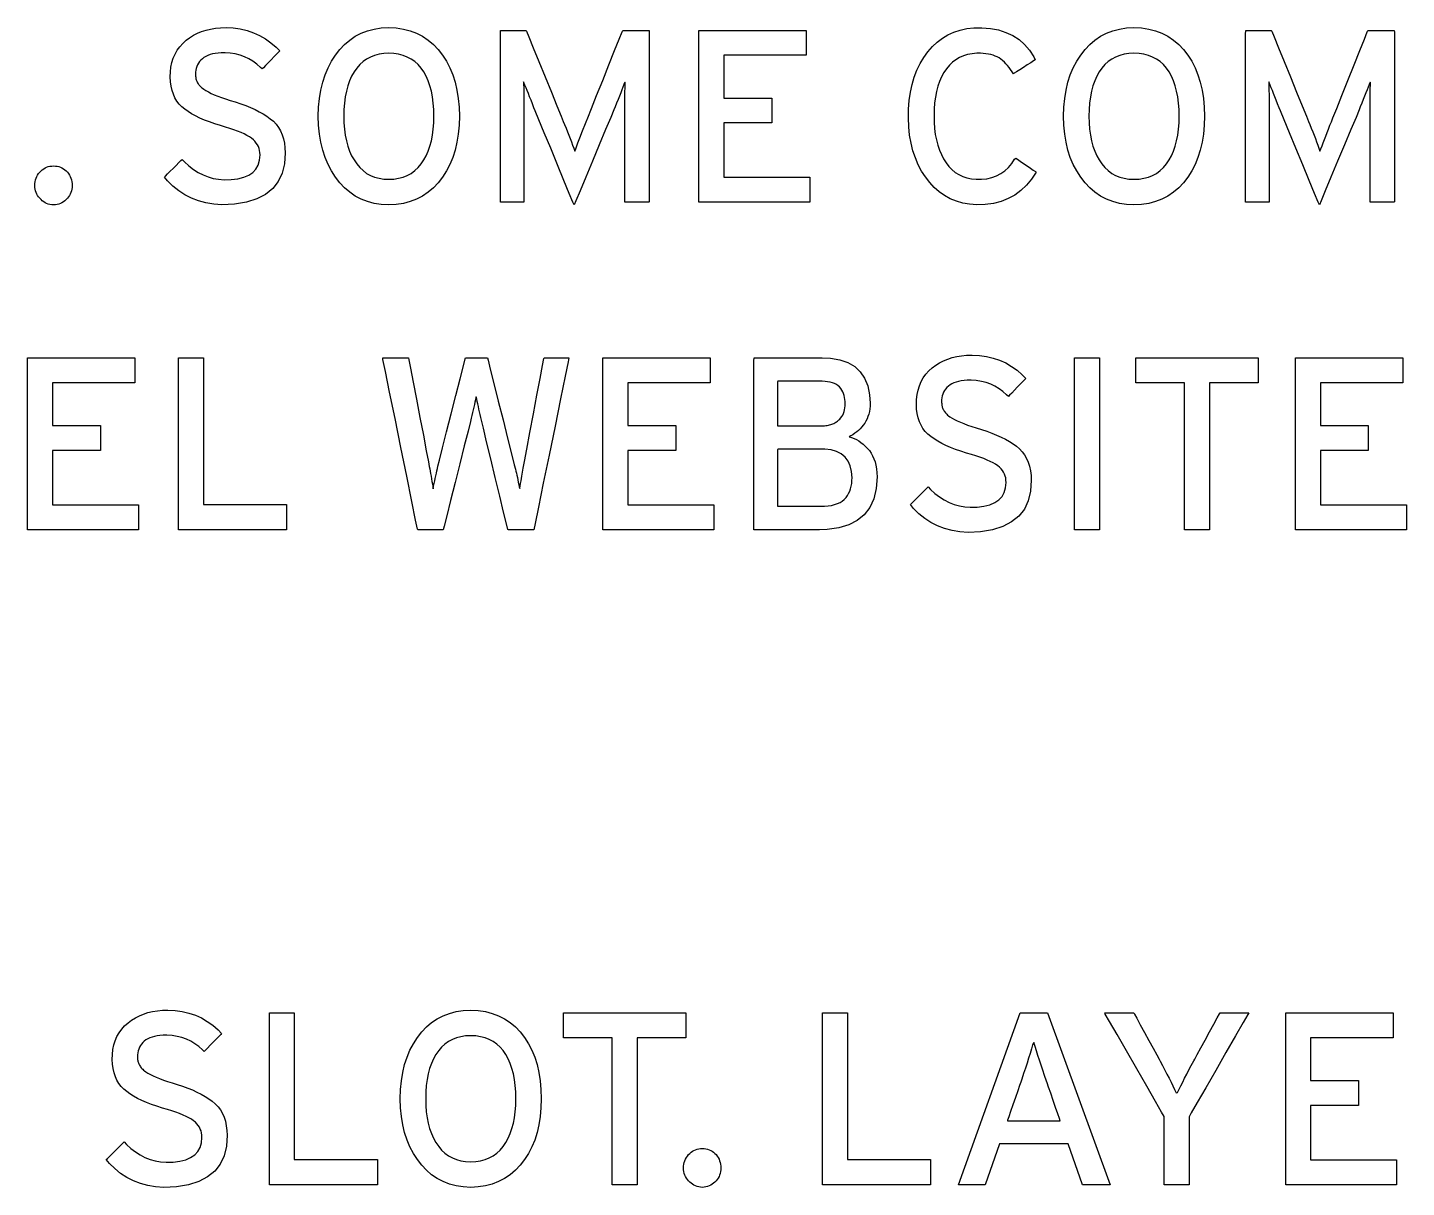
# Model space of a CAD drawing. Extents: x 1 to 47.7, y 0.2 to 33.5.
# Drawn here: x 7.06 to 9.165, y 21.199 to 22.969 of the extents above; entities that cross this region are included whole.
import ezdxf

# ---------------------------------------------------------------- set-up
doc = ezdxf.new("R2010")
doc.units = 0
doc.header["$MEASUREMENT"] = 0
doc.layers.add('6_0____DWG', color=7, linetype='CONTINUOUS')

msp = doc.modelspace()

# ---------------------------------------------------------------- linework, layer by layer
at = {"layer": '6_0____DWG'}
for points in [[(7.4532, 22.7781), (7.4521, 22.7615), (7.4486, 22.7469), (7.4426, 22.7342), (7.4341, 22.7234), (7.4232, 22.7146), (7.4098, 22.7077), (7.394, 22.7027), (7.3756, 22.6996), (7.3566, 22.6986), (7.3441, 22.6996), (7.3322, 22.7016), (7.3209, 22.7047), (7.3102, 22.7088), (7.3001, 22.7139), (7.2906, 22.72), (7.2817, 22.7272), (7.2734, 22.7353), (7.2687, 22.7411), (7.2704, 22.7427), (7.2735, 22.7458), (7.2776, 22.7499), (7.2821, 22.7544), (7.2867, 22.759), (7.2908, 22.7631), (7.294, 22.7662), (7.2957, 22.768), (7.2996, 22.7643), (7.3062, 22.7581), (7.3131, 22.7528), (7.3203, 22.7482), (7.3277, 22.7444), (7.3354, 22.7414), (7.3433, 22.7391), (7.3515, 22.7377), (7.36, 22.737), (7.3708, 22.7373), (7.381, 22.7385), (7.3899, 22.7407), (7.3975, 22.744), (7.4036, 22.7482), (7.4084, 22.7534), (7.4119, 22.7595), (7.414, 22.7667), (7.4148, 22.7749), (7.4146, 22.7785), (7.4141, 22.7817), (7.4134, 22.7847), (7.4123, 22.7877), (7.4108, 22.7905), (7.4091, 22.7931), (7.407, 22.7957), (7.4046, 22.7981), (7.4019, 22.8003), (7.3986, 22.8026), (7.3948, 22.8048), (7.3906, 22.807), (7.3858, 22.8091), (7.3806, 22.8113), (7.3749, 22.8134), (7.3687, 22.8155), (7.362, 22.8175), (7.3543, 22.8197), (7.3457, 22.8224), (7.3375, 22.8252), (7.33, 22.8281), (7.3229, 22.8312), (7.3163, 22.8344), (7.3103, 22.8377), (7.3048, 22.8412), (7.2998, 22.8448), (7.2954, 22.8485), (7.2914, 22.8526), (7.2879, 22.8571), (7.2849, 22.8621), (7.2825, 22.8675), (7.2806, 22.8735), (7.2791, 22.8799), (7.2782, 22.8867), (7.2778, 22.894), (7.278, 22.9017), (7.2788, 22.9091), (7.2803, 22.916), (7.2823, 22.9226), (7.285, 22.9288), (7.2883, 22.9347), (7.2922, 22.9401), (7.2968, 22.9452), (7.3019, 22.9499), (7.3073, 22.9539), (7.3131, 22.9575), (7.3191, 22.9606), (7.3255, 22.9633), (7.3323, 22.9654), (7.3393, 22.9671), (7.3467, 22.9683), (7.3544, 22.9691), (7.3628, 22.9693), (7.3739, 22.9687), (7.3846, 22.9672), (7.3949, 22.9648), (7.4047, 22.9615), (7.4141, 22.9573), (7.423, 22.9521), (7.4314, 22.9461), (7.4394, 22.9392), (7.4448, 22.9336), (7.4433, 22.9321), (7.4403, 22.9291), (7.4364, 22.925), (7.4319, 22.9203), (7.4274, 22.9156), (7.4233, 22.9113), (7.42, 22.908), (7.4182, 22.9061), (7.4154, 22.9084), (7.4098, 22.9135), (7.4039, 22.9179), (7.3977, 22.9217), (7.3911, 22.9248), (7.3842, 22.9273), (7.3769, 22.9292), (7.3693, 22.9303), (7.3613, 22.9309), (7.3553, 22.9308), (7.3507, 22.9305), (7.3463, 22.9299), (7.3422, 22.9291), (7.3385, 22.9281), (7.3351, 22.9269), (7.332, 22.9254), (7.3291, 22.9237), (7.3267, 22.9218), (7.3244, 22.9197), (7.3225, 22.9174), (7.3208, 22.915), (7.3194, 22.9125), (7.3182, 22.9098), (7.3173, 22.9071), (7.3167, 22.9042), (7.3163, 22.9012), (7.3162, 22.8982), (7.3162, 22.8967), (7.3163, 22.8952), (7.3165, 22.8938), (7.3167, 22.8924), (7.317, 22.8911), (7.3174, 22.8898), (7.3178, 22.8886), (7.3183, 22.8874), (7.3188, 22.8862), (7.3195, 22.885), (7.3202, 22.8837), (7.3211, 22.8825), (7.322, 22.8813), (7.3231, 22.8802), (7.3243, 22.879), (7.3255, 22.8778), (7.3269, 22.8767), (7.329, 22.8752), (7.3322, 22.8731), (7.3359, 22.871), (7.3401, 22.8689), (7.3449, 22.8668), (7.3502, 22.8647), (7.3559, 22.8625), (7.3622, 22.8604), (7.369, 22.8582), (7.377, 22.8558), (7.3852, 22.8531), (7.3929, 22.8503), (7.4003, 22.8473), (7.4071, 22.8442), (7.4136, 22.8409), (7.4196, 22.8375), (7.4252, 22.8339), (7.4304, 22.8302), (7.4351, 22.8262), (7.4393, 22.8218), (7.4429, 22.8169), (7.446, 22.8116), (7.4485, 22.8058), (7.4505, 22.7995), (7.4519, 22.7928), (7.4528, 22.7857)], [(7.719, 22.834), (7.7186, 22.8201), (7.7173, 22.8068), (7.7153, 22.7942), (7.7125, 22.7822), (7.7089, 22.7709), (7.7046, 22.7603), (7.6994, 22.7504), (7.6935, 22.7412), (7.6868, 22.7325), (7.6794, 22.7248), (7.6715, 22.718), (7.6629, 22.7122), (7.6537, 22.7075), (7.644, 22.7037), (7.6337, 22.701), (7.6227, 22.6993), (7.6112, 22.6985), (7.5998, 22.6993), (7.589, 22.701), (7.5787, 22.7037), (7.5691, 22.7075), (7.5601, 22.7122), (7.5516, 22.718), (7.5438, 22.7248), (7.5366, 22.7325), (7.5299, 22.7412), (7.5238, 22.7504), (7.5186, 22.7603), (7.5141, 22.7709), (7.5104, 22.7822), (7.5076, 22.7942), (7.5055, 22.8068), (7.5042, 22.8201), (7.5037, 22.834), (7.5042, 22.848), (7.5055, 22.8613), (7.5076, 22.874), (7.5104, 22.886), (7.5141, 22.8973), (7.5186, 22.908), (7.5238, 22.918), (7.5299, 22.9274), (7.5366, 22.936), (7.5438, 22.9437), (7.5516, 22.9503), (7.5601, 22.956), (7.5691, 22.9607), (7.5787, 22.9643), (7.589, 22.967), (7.5998, 22.9687), (7.6112, 22.9693), (7.6227, 22.9687), (7.6337, 22.967), (7.644, 22.9643), (7.6537, 22.9607), (7.6629, 22.956), (7.6715, 22.9503), (7.6794, 22.9437), (7.6868, 22.936), (7.6935, 22.9274), (7.6994, 22.918), (7.7046, 22.908), (7.7089, 22.8973), (7.7125, 22.886), (7.7153, 22.874), (7.7173, 22.8613), (7.7186, 22.848)], [(7.9716, 22.7026), (7.9716, 22.7076), (7.9716, 22.721), (7.9716, 22.7402), (7.9716, 22.7629), (7.9716, 22.7865), (7.9716, 22.8086), (7.9716, 22.8267), (7.9716, 22.8384), (7.9716, 22.8429), (7.9716, 22.8494), (7.9716, 22.8554), (7.9716, 22.8612), (7.9717, 22.8667), (7.9718, 22.8719), (7.9719, 22.8767), (7.972, 22.8812), (7.9722, 22.8854), (7.9717, 22.8861), (7.9703, 22.8824), (7.9687, 22.8784), (7.9671, 22.8741), (7.9653, 22.8695), (7.9633, 22.8646), (7.9613, 22.8595), (7.9591, 22.854), (7.9568, 22.8483), (7.9549, 22.8438), (7.9501, 22.8323), (7.9423, 22.8136), (7.9326, 22.7905), (7.9222, 22.7654), (7.912, 22.7411), (7.9032, 22.7201), (7.8969, 22.705), (7.8942, 22.6986), (7.8925, 22.7028), (7.8869, 22.7161), (7.8787, 22.736), (7.8689, 22.7598), (7.8585, 22.785), (7.8486, 22.8088), (7.8404, 22.8287), (7.8349, 22.842), (7.8329, 22.8469), (7.8306, 22.8528), (7.8284, 22.8583), (7.8263, 22.8635), (7.8244, 22.8685), (7.8225, 22.8731), (7.8208, 22.8775), (7.8192, 22.8815), (7.8177, 22.8853), (7.8169, 22.8863), (7.817, 22.8822), (7.8172, 22.8777), (7.8173, 22.873), (7.8174, 22.8679), (7.8174, 22.8625), (7.8175, 22.8568), (7.8175, 22.8507), (7.8175, 22.8444), (7.8175, 22.8399), (7.8175, 22.8299), (7.8175, 22.813), (7.8175, 22.7916), (7.8175, 22.7681), (7.8175, 22.745), (7.8175, 22.7248), (7.8175, 22.71), (7.8175, 22.7029), (7.8168, 22.7026), (7.8137, 22.7026), (7.809, 22.7026), (7.8033, 22.7026), (7.7972, 22.7026), (7.7914, 22.7026), (7.7864, 22.7026), (7.783, 22.7026), (7.7817, 22.7026), (7.7817, 22.7121), (7.7817, 22.7373), (7.7817, 22.7737), (7.7817, 22.8165), (7.7817, 22.8611), (7.7817, 22.9029), (7.7817, 22.9372), (7.7817, 22.9593), (7.7818, 22.9651), (7.7838, 22.9651), (7.788, 22.9651), (7.7937, 22.9651), (7.8002, 22.9651), (7.8069, 22.9651), (7.813, 22.9651), (7.8178, 22.9651), (7.8206, 22.9651), (7.8215, 22.9641), (7.8252, 22.955), (7.8318, 22.9386), (7.8404, 22.9174), (7.85, 22.8939), (7.8595, 22.8705), (7.868, 22.8497), (7.8744, 22.834), (7.8777, 22.8259), (7.8795, 22.8215), (7.8819, 22.8158), (7.8841, 22.8103), (7.8862, 22.805), (7.8882, 22.7998), (7.8901, 22.7948), (7.8919, 22.7899), (7.8936, 22.7853), (7.8951, 22.7807), (7.8967, 22.7842), (7.8983, 22.7888), (7.9001, 22.7935), (7.9019, 22.7985), (7.9039, 22.8036), (7.9059, 22.809), (7.9081, 22.8144), (7.9104, 22.8201), (7.9125, 22.8254), (7.9149, 22.8315), (7.9206, 22.8457), (7.9286, 22.8656), (7.9378, 22.8886), (7.9472, 22.9123), (7.956, 22.9343), (7.963, 22.9519), (7.9674, 22.9628), (7.9685, 22.9651), (7.9708, 22.9651), (7.9754, 22.9651), (7.9814, 22.9651), (7.9882, 22.9651), (7.995, 22.9651), (8.0012, 22.9651), (8.006, 22.9651), (8.0086, 22.9651), (8.0089, 22.9621), (8.0089, 22.9433), (8.0089, 22.9113), (8.0089, 22.8708), (8.0089, 22.8264), (8.0089, 22.7828), (8.0089, 22.7446), (8.0089, 22.7165), (8.0089, 22.7031), (8.0081, 22.7026), (8.0049, 22.7026), (8, 22.7026), (7.9941, 22.7026), (7.9877, 22.7026), (7.9817, 22.7026), (7.9765, 22.7026), (7.9729, 22.7026)], [(8.5995, 22.7487), (8.5926, 22.7381), (8.5849, 22.7287), (8.5764, 22.7206), (8.5671, 22.7137), (8.557, 22.7082), (8.546, 22.7038), (8.5343, 22.7008), (8.5217, 22.699), (8.509, 22.6986), (8.498, 22.6996), (8.4876, 22.7015), (8.4777, 22.7043), (8.4684, 22.7081), (8.4597, 22.7129), (8.4516, 22.7186), (8.444, 22.7253), (8.437, 22.7329), (8.4305, 22.7413), (8.4246, 22.7503), (8.4194, 22.76), (8.4151, 22.7703), (8.4114, 22.7812), (8.4086, 22.7928), (8.4064, 22.8049), (8.4051, 22.8178), (8.4045, 22.8313), (8.4047, 22.845), (8.4058, 22.8581), (8.4076, 22.8706), (8.4102, 22.8824), (8.4135, 22.8937), (8.4176, 22.9043), (8.4224, 22.9143), (8.428, 22.9236), (8.4343, 22.9324), (8.4411, 22.9403), (8.4485, 22.9472), (8.4564, 22.9532), (8.4649, 22.9583), (8.4739, 22.9624), (8.4835, 22.9655), (8.4937, 22.9678), (8.5045, 22.969), (8.5166, 22.9692), (8.5299, 22.9681), (8.5422, 22.9657), (8.5535, 22.962), (8.5639, 22.9571), (8.5734, 22.9509), (8.5819, 22.9434), (8.5894, 22.9347), (8.596, 22.9247), (8.5979, 22.9201), (8.5954, 22.9184), (8.5912, 22.9157), (8.5859, 22.9123), (8.5802, 22.9086), (8.5746, 22.905), (8.5697, 22.9019), (8.5662, 22.8996), (8.5647, 22.8986), (8.5628, 22.9017), (8.5605, 22.9051), (8.5582, 22.9083), (8.5559, 22.9113), (8.5535, 22.9141), (8.551, 22.9166), (8.5484, 22.9189), (8.5458, 22.921), (8.5432, 22.9229), (8.5402, 22.9245), (8.5371, 22.9259), (8.5337, 22.9271), (8.5303, 22.9281), (8.5266, 22.9289), (8.5228, 22.9295), (8.5187, 22.9299), (8.5145, 22.9301), (8.5089, 22.9301), (8.5017, 22.9294), (8.4948, 22.9281), (8.4884, 22.9261), (8.4824, 22.9235), (8.4768, 22.9203), (8.4717, 22.9163), (8.467, 22.9118), (8.4627, 22.9066), (8.4587, 22.9006), (8.4552, 22.8942), (8.4522, 22.8872), (8.4496, 22.8797), (8.4474, 22.8717), (8.4458, 22.8632), (8.4446, 22.8542), (8.4438, 22.8447), (8.4436, 22.8347), (8.4438, 22.8248), (8.4445, 22.8153), (8.4456, 22.8063), (8.4472, 22.7979), (8.4492, 22.7899), (8.4518, 22.7824), (8.4548, 22.7754), (8.4582, 22.769), (8.4621, 22.7629), (8.4664, 22.7574), (8.471, 22.7525), (8.4761, 22.7483), (8.4816, 22.7448), (8.4876, 22.742), (8.4939, 22.7399), (8.5007, 22.7385), (8.5079, 22.7378), (8.516, 22.7378), (8.5242, 22.7386), (8.5319, 22.7403), (8.539, 22.7429), (8.5456, 22.7463), (8.5517, 22.7506), (8.5573, 22.7557), (8.5623, 22.7617), (8.5667, 22.7686), (8.5685, 22.7701), (8.5711, 22.7683), (8.5752, 22.7655), (8.5802, 22.762), (8.5856, 22.7583), (8.5908, 22.7547), (8.5952, 22.7516), (8.5983, 22.7495)], [(8.8567, 22.834), (8.8562, 22.8201), (8.855, 22.8068), (8.8529, 22.7942), (8.8501, 22.7822), (8.8466, 22.7709), (8.8422, 22.7603), (8.8371, 22.7504), (8.8312, 22.7412), (8.8245, 22.7325), (8.8171, 22.7248), (8.8091, 22.718), (8.8005, 22.7122), (8.7914, 22.7075), (8.7816, 22.7037), (8.7713, 22.701), (8.7604, 22.6993), (8.7488, 22.6985), (8.7374, 22.6993), (8.7266, 22.701), (8.7164, 22.7037), (8.7067, 22.7075), (8.6977, 22.7122), (8.6893, 22.718), (8.6814, 22.7248), (8.6742, 22.7325), (8.6675, 22.7412), (8.6614, 22.7504), (8.6562, 22.7603), (8.6517, 22.7709), (8.6481, 22.7822), (8.6452, 22.7942), (8.6431, 22.8068), (8.6419, 22.8201), (8.6414, 22.834), (8.6419, 22.848), (8.6431, 22.8613), (8.6452, 22.874), (8.6481, 22.886), (8.6517, 22.8973), (8.6562, 22.908), (8.6614, 22.918), (8.6675, 22.9274), (8.6742, 22.936), (8.6814, 22.9437), (8.6893, 22.9503), (8.6977, 22.956), (8.7067, 22.9607), (8.7164, 22.9643), (8.7266, 22.967), (8.7374, 22.9687), (8.7488, 22.9693), (8.7604, 22.9687), (8.7713, 22.967), (8.7816, 22.9643), (8.7914, 22.9607), (8.8005, 22.956), (8.8091, 22.9503), (8.8171, 22.9437), (8.8245, 22.936), (8.8312, 22.9274), (8.8371, 22.918), (8.8422, 22.908), (8.8466, 22.8973), (8.8501, 22.886), (8.8529, 22.874), (8.855, 22.8613), (8.8562, 22.848)], [(9.1092, 22.7026), (9.1092, 22.7076), (9.1092, 22.721), (9.1092, 22.7402), (9.1092, 22.7629), (9.1092, 22.7865), (9.1092, 22.8086), (9.1092, 22.8267), (9.1092, 22.8384), (9.1092, 22.8429), (9.1092, 22.8494), (9.1092, 22.8554), (9.1093, 22.8612), (9.1094, 22.8667), (9.1094, 22.8719), (9.1096, 22.8767), (9.1097, 22.8812), (9.1098, 22.8854), (9.1093, 22.8861), (9.1079, 22.8824), (9.1064, 22.8784), (9.1047, 22.8741), (9.1029, 22.8695), (9.101, 22.8646), (9.0989, 22.8595), (9.0967, 22.854), (9.0944, 22.8483), (9.0926, 22.8438), (9.0878, 22.8323), (9.08, 22.8136), (9.0703, 22.7905), (9.0598, 22.7654), (9.0496, 22.7411), (9.0408, 22.7201), (9.0346, 22.705), (9.0319, 22.6986), (9.0301, 22.7028), (9.0246, 22.7161), (9.0164, 22.736), (9.0065, 22.7598), (8.9961, 22.785), (8.9863, 22.8088), (8.9781, 22.8287), (8.9725, 22.842), (8.9705, 22.8469), (8.9682, 22.8528), (8.966, 22.8583), (8.964, 22.8635), (8.962, 22.8685), (8.9602, 22.8731), (8.9584, 22.8775), (8.9568, 22.8815), (8.9554, 22.8853), (8.9545, 22.8863), (8.9547, 22.8822), (8.9548, 22.8777), (8.9549, 22.873), (8.955, 22.8679), (8.9551, 22.8625), (8.9551, 22.8568), (8.9552, 22.8507), (8.9552, 22.8444), (8.9552, 22.8399), (8.9552, 22.8299), (8.9552, 22.813), (8.9552, 22.7916), (8.9552, 22.7681), (8.9552, 22.745), (8.9552, 22.7248), (8.9552, 22.71), (8.9552, 22.7029), (8.9544, 22.7026), (8.9514, 22.7026), (8.9467, 22.7026), (8.941, 22.7026), (8.9349, 22.7026), (8.929, 22.7026), (8.9241, 22.7026), (8.9206, 22.7026), (8.9193, 22.7026), (8.9193, 22.7121), (8.9193, 22.7373), (8.9193, 22.7737), (8.9193, 22.8165), (8.9193, 22.8611), (8.9193, 22.9029), (8.9193, 22.9372), (8.9193, 22.9593), (8.9194, 22.9651), (8.9214, 22.9651), (8.9256, 22.9651), (8.9313, 22.9651), (8.9379, 22.9651), (8.9445, 22.9651), (8.9506, 22.9651), (8.9554, 22.9651), (8.9582, 22.9651), (8.9591, 22.9641), (8.9628, 22.955), (8.9695, 22.9386), (8.9781, 22.9174), (8.9877, 22.8939), (8.9972, 22.8705), (9.0056, 22.8497), (9.012, 22.834), (9.0153, 22.8259), (9.0172, 22.8215), (9.0195, 22.8158), (9.0217, 22.8103), (9.0239, 22.805), (9.0259, 22.7998), (9.0277, 22.7948), (9.0295, 22.7899), (9.0312, 22.7853), (9.0328, 22.7807), (9.0343, 22.7842), (9.0359, 22.7888), (9.0377, 22.7935), (9.0395, 22.7985), (9.0415, 22.8036), (9.0436, 22.809), (9.0457, 22.8144), (9.048, 22.8201), (9.0502, 22.8254), (9.0526, 22.8315), (9.0583, 22.8457), (9.0662, 22.8656), (9.0754, 22.8886), (9.0849, 22.9123), (9.0936, 22.9343), (9.1007, 22.9519), (9.105, 22.9628), (9.1061, 22.9651), (9.1085, 22.9651), (9.113, 22.9651), (9.1191, 22.9651), (9.1258, 22.9651), (9.1327, 22.9651), (9.1388, 22.9651), (9.1436, 22.9651), (9.1462, 22.9651), (9.1465, 22.9621), (9.1465, 22.9433), (9.1465, 22.9113), (9.1465, 22.8708), (9.1465, 22.8264), (9.1465, 22.7828), (9.1465, 22.7446), (9.1465, 22.7165), (9.1465, 22.7031), (9.1457, 22.7026), (9.1426, 22.7026), (9.1377, 22.7026), (9.1317, 22.7026), (9.1254, 22.7026), (9.1193, 22.7026), (9.1141, 22.7026), (9.1105, 22.7026)], [(7.6803, 22.834), (7.68, 22.8443), (7.6793, 22.8541), (7.6781, 22.8634), (7.6764, 22.8721), (7.6742, 22.8803), (7.6716, 22.8879), (7.6685, 22.895), (7.6648, 22.9016), (7.6607, 22.9075), (7.6561, 22.9128), (7.6511, 22.9173), (7.6456, 22.9212), (7.6396, 22.9243), (7.6332, 22.9268), (7.6263, 22.9286), (7.619, 22.9298), (7.6112, 22.9302), (7.6036, 22.9298), (7.5964, 22.9286), (7.5896, 22.9268), (7.5833, 22.9243), (7.5774, 22.9212), (7.572, 22.9173), (7.567, 22.9128), (7.5624, 22.9075), (7.5582, 22.9016), (7.5546, 22.895), (7.5514, 22.8879), (7.5487, 22.8803), (7.5465, 22.8721), (7.5447, 22.8634), (7.5435, 22.8541), (7.5428, 22.8443), (7.5425, 22.834), (7.5428, 22.8238), (7.5435, 22.8142), (7.5447, 22.805), (7.5465, 22.7964), (7.5487, 22.7883), (7.5514, 22.7808), (7.5546, 22.7737), (7.5582, 22.7672), (7.5624, 22.7611), (7.567, 22.7556), (7.572, 22.7509), (7.5774, 22.7468), (7.5833, 22.7435), (7.5896, 22.741), (7.5964, 22.7392), (7.6036, 22.7381), (7.6112, 22.7377), (7.619, 22.7381), (7.6263, 22.7392), (7.6332, 22.741), (7.6396, 22.7435), (7.6456, 22.7468), (7.6511, 22.7509), (7.6561, 22.7556), (7.6607, 22.7611), (7.6648, 22.7672), (7.6685, 22.7737), (7.6716, 22.7808), (7.6742, 22.7883), (7.6764, 22.7964), (7.6781, 22.805), (7.6793, 22.8142), (7.68, 22.8238)], [(8.8179, 22.834), (8.8177, 22.8443), (8.8169, 22.8541), (8.8157, 22.8634), (8.814, 22.8721), (8.8119, 22.8803), (8.8092, 22.8879), (8.8061, 22.895), (8.8025, 22.9016), (8.7984, 22.9075), (8.7938, 22.9128), (8.7887, 22.9173), (8.7832, 22.9212), (8.7773, 22.9243), (8.7708, 22.9268), (8.764, 22.9286), (8.7566, 22.9298), (8.7488, 22.9302), (8.7412, 22.9298), (8.734, 22.9286), (8.7273, 22.9268), (8.7209, 22.9243), (8.7151, 22.9212), (8.7096, 22.9173), (8.7046, 22.9128), (8.7, 22.9075), (8.6959, 22.9016), (8.6922, 22.895), (8.689, 22.8879), (8.6863, 22.8803), (8.6841, 22.8721), (8.6824, 22.8634), (8.6811, 22.8541), (8.6804, 22.8443), (8.6802, 22.834), (8.6804, 22.8238), (8.6811, 22.8142), (8.6824, 22.805), (8.6841, 22.7964), (8.6863, 22.7883), (8.689, 22.7808), (8.6922, 22.7737), (8.6959, 22.7672), (8.7, 22.7611), (8.7046, 22.7556), (8.7096, 22.7509), (8.7151, 22.7468), (8.7209, 22.7435), (8.7273, 22.741), (8.734, 22.7392), (8.7412, 22.7381), (8.7488, 22.7377), (8.7566, 22.7381), (8.764, 22.7392), (8.7708, 22.741), (8.7773, 22.7435), (8.7832, 22.7468), (8.7887, 22.7509), (8.7938, 22.7556), (8.7984, 22.7611), (8.8025, 22.7672), (8.8061, 22.7737), (8.8092, 22.7808), (8.8119, 22.7883), (8.814, 22.7964), (8.8157, 22.805), (8.8169, 22.8142), (8.8177, 22.8238)], [(7.128, 22.7282), (7.1278, 22.7254), (7.1274, 22.7226), (7.1268, 22.72), (7.126, 22.7175), (7.1249, 22.7152), (7.1237, 22.7129), (7.1223, 22.7107), (7.1206, 22.7087), (7.1187, 22.7067), (7.1168, 22.7049), (7.1146, 22.7033), (7.1124, 22.702), (7.1101, 22.7008), (7.1076, 22.6999), (7.105, 22.6992), (7.1023, 22.6988), (7.0994, 22.6985), (7.0967, 22.6988), (7.094, 22.6992), (7.0915, 22.6999), (7.089, 22.7008), (7.0867, 22.702), (7.0845, 22.7033), (7.0824, 22.7049), (7.0805, 22.7067), (7.0785, 22.7087), (7.0767, 22.7107), (7.0752, 22.7129), (7.0739, 22.7152), (7.0728, 22.7175), (7.072, 22.72), (7.0714, 22.7226), (7.071, 22.7254), (7.0709, 22.7282), (7.071, 22.7311), (7.0714, 22.734), (7.072, 22.7367), (7.0728, 22.7393), (7.0739, 22.7418), (7.0752, 22.7442), (7.0767, 22.7464), (7.0785, 22.7486), (7.0805, 22.7505), (7.0824, 22.7523), (7.0845, 22.7538), (7.0867, 22.7551), (7.089, 22.7561), (7.0915, 22.757), (7.094, 22.7576), (7.0967, 22.758), (7.0994, 22.7582), (7.1023, 22.758), (7.105, 22.7576), (7.1076, 22.757), (7.1101, 22.7561), (7.1124, 22.7551), (7.1146, 22.7538), (7.1168, 22.7523), (7.1187, 22.7505), (7.1206, 22.7486), (7.1223, 22.7464), (7.1237, 22.7442), (7.1249, 22.7418), (7.126, 22.7393), (7.1268, 22.7367), (7.1274, 22.734), (7.1278, 22.7311)], [(7.8328, 22.2027), (7.8313, 22.2027), (7.8275, 22.2027), (7.822, 22.2027), (7.8156, 22.2027), (7.8088, 22.2027), (7.8025, 22.2027), (7.7973, 22.2027), (7.7939, 22.2027), (7.793, 22.203), (7.7909, 22.2115), (7.7866, 22.2295), (7.7807, 22.2541), (7.7739, 22.2822), (7.767, 22.3108), (7.7607, 22.3371), (7.7557, 22.3578), (7.7527, 22.3702), (7.7518, 22.3741), (7.7508, 22.3784), (7.7498, 22.3827), (7.7489, 22.3868), (7.748, 22.3908), (7.7472, 22.3947), (7.7464, 22.3985), (7.7456, 22.4022), (7.7449, 22.4058), (7.7442, 22.4048), (7.7435, 22.4012), (7.7427, 22.3975), (7.7419, 22.3937), (7.7411, 22.3897), (7.7402, 22.3857), (7.7393, 22.3816), (7.7383, 22.3773), (7.7373, 22.373), (7.7361, 22.3679), (7.7323, 22.3531), (7.7266, 22.3306), (7.7198, 22.3034), (7.7125, 22.2746), (7.7056, 22.2472), (7.6997, 22.224), (7.6957, 22.2082), (7.6943, 22.2027), (7.6928, 22.2027), (7.6889, 22.2027), (7.6835, 22.2027), (7.6771, 22.2027), (7.6705, 22.2027), (7.6643, 22.2027), (7.6593, 22.2027), (7.6561, 22.2027), (7.6552, 22.2034), (7.6523, 22.2174), (7.6465, 22.246), (7.6387, 22.2844), (7.6298, 22.3281), (7.6208, 22.3723), (7.6126, 22.4126), (7.6061, 22.4441), (7.6024, 22.4624), (7.6022, 22.4651), (7.6048, 22.4651), (7.6095, 22.4651), (7.6156, 22.4651), (7.6223, 22.4651), (7.6289, 22.4651), (7.6348, 22.4651), (7.6392, 22.4651), (7.6415, 22.4651), (7.6421, 22.4623), (7.6446, 22.4492), (7.6486, 22.4282), (7.6536, 22.4021), (7.6589, 22.374), (7.6641, 22.3468), (7.6685, 22.3233), (7.6717, 22.3065), (7.6731, 22.2994), (7.6738, 22.2959), (7.6745, 22.2921), (7.6752, 22.2883), (7.6759, 22.2844), (7.6765, 22.2805), (7.6772, 22.2765), (7.6778, 22.2725), (7.6784, 22.2685), (7.679, 22.2653), (7.6798, 22.2693), (7.6806, 22.2732), (7.6814, 22.2771), (7.6822, 22.281), (7.6831, 22.2849), (7.6839, 22.2888), (7.6847, 22.2926), (7.6855, 22.2964), (7.6863, 22.2996), (7.6886, 22.309), (7.6933, 22.3275), (7.6996, 22.352), (7.7066, 22.3798), (7.7137, 22.4078), (7.7201, 22.4331), (7.7251, 22.4527), (7.7279, 22.4637), (7.7286, 22.4651), (7.7309, 22.4651), (7.735, 22.4651), (7.7401, 22.4651), (7.7458, 22.4651), (7.7514, 22.4651), (7.7564, 22.4651), (7.76, 22.4651), (7.7618, 22.4651), (7.7628, 22.4618), (7.7662, 22.4479), (7.7717, 22.426), (7.7785, 22.3991), (7.7857, 22.3703), (7.7927, 22.3425), (7.7987, 22.3187), (7.8029, 22.302), (7.8046, 22.2953), (7.8053, 22.2923), (7.8061, 22.2891), (7.8068, 22.2858), (7.8076, 22.2824), (7.8083, 22.279), (7.809, 22.2754), (7.8097, 22.2718), (7.8104, 22.2681), (7.8111, 22.2655), (7.8119, 22.2695), (7.8126, 22.2734), (7.8133, 22.2771), (7.8139, 22.2807), (7.8145, 22.2842), (7.815, 22.2875), (7.8155, 22.2907), (7.816, 22.2938), (7.8164, 22.2965), (7.8184, 22.3067), (7.822, 22.3259), (7.8267, 22.3512), (7.8321, 22.3796), (7.8374, 22.4081), (7.8422, 22.4336), (7.8459, 22.4533), (7.8479, 22.464), (7.8486, 22.4651), (7.8514, 22.4651), (7.8561, 22.4651), (7.862, 22.4651), (7.8685, 22.4651), (7.8748, 22.4651), (7.8804, 22.4651), (7.8844, 22.4651), (7.8863, 22.4651), (7.8852, 22.4592), (7.8806, 22.4369), (7.8736, 22.4026), (7.8651, 22.3609), (7.856, 22.3163), (7.8472, 22.2736), (7.8398, 22.2373), (7.8347, 22.2122)], [(8.3567, 22.2832), (8.3553, 22.2655), (8.3515, 22.25), (8.3455, 22.2367), (8.3371, 22.2256), (8.3265, 22.2166), (8.3135, 22.2099), (8.2982, 22.2054), (8.2805, 22.2031), (8.2689, 22.2027), (8.2621, 22.2027), (8.2497, 22.2027), (8.2338, 22.2027), (8.2163, 22.2027), (8.1991, 22.2027), (8.1842, 22.2027), (8.1734, 22.2027), (8.1688, 22.2027), (8.1688, 22.2107), (8.1688, 22.2355), (8.1688, 22.2723), (8.1688, 22.3161), (8.1688, 22.3619), (8.1688, 22.4046), (8.1688, 22.4391), (8.1688, 22.4606), (8.1692, 22.4651), (8.1756, 22.4651), (8.1879, 22.4651), (8.204, 22.4651), (8.222, 22.4651), (8.2399, 22.4651), (8.2558, 22.4651), (8.2674, 22.4651), (8.273, 22.4651), (8.2856, 22.4645), (8.2998, 22.4621), (8.3121, 22.4578), (8.3226, 22.4517), (8.3311, 22.4437), (8.3377, 22.4339), (8.3424, 22.4222), (8.3453, 22.4088), (8.3462, 22.396), (8.346, 22.3915), (8.3456, 22.3872), (8.3449, 22.3832), (8.344, 22.3792), (8.3428, 22.3755), (8.3414, 22.372), (8.3397, 22.3686), (8.3378, 22.3654), (8.3357, 22.3624), (8.3335, 22.3596), (8.3311, 22.3569), (8.3285, 22.3544), (8.3258, 22.3521), (8.3229, 22.3499), (8.3199, 22.3478), (8.3167, 22.346), (8.3142, 22.3443), (8.3179, 22.3433), (8.3216, 22.3419), (8.3251, 22.3402), (8.3286, 22.3383), (8.332, 22.336), (8.3354, 22.3334), (8.3386, 22.3305), (8.3418, 22.3273), (8.3449, 22.3237), (8.3476, 22.3198), (8.3499, 22.3156), (8.3519, 22.3111), (8.3536, 22.3062), (8.3549, 22.301), (8.3558, 22.2954), (8.3564, 22.2895)], [(8.5921, 22.2781), (8.591, 22.2615), (8.5875, 22.2469), (8.5815, 22.2342), (8.573, 22.2234), (8.5621, 22.2146), (8.5487, 22.2077), (8.5329, 22.2027), (8.5146, 22.1996), (8.4955, 22.1986), (8.483, 22.1996), (8.4711, 22.2016), (8.4598, 22.2047), (8.4491, 22.2088), (8.439, 22.2139), (8.4295, 22.22), (8.4206, 22.2272), (8.4123, 22.2353), (8.4076, 22.2411), (8.4093, 22.2427), (8.4124, 22.2458), (8.4165, 22.2499), (8.421, 22.2544), (8.4256, 22.259), (8.4297, 22.2631), (8.4329, 22.2662), (8.4346, 22.268), (8.4385, 22.2643), (8.4451, 22.2581), (8.452, 22.2528), (8.4592, 22.2482), (8.4666, 22.2444), (8.4743, 22.2414), (8.4823, 22.2391), (8.4905, 22.2377), (8.4989, 22.237), (8.5097, 22.2373), (8.5199, 22.2385), (8.5288, 22.2407), (8.5364, 22.244), (8.5425, 22.2482), (8.5474, 22.2534), (8.5508, 22.2595), (8.5529, 22.2667), (8.5537, 22.2749), (8.5535, 22.2785), (8.5531, 22.2817), (8.5523, 22.2847), (8.5512, 22.2877), (8.5497, 22.2905), (8.548, 22.2931), (8.5459, 22.2957), (8.5435, 22.2981), (8.5408, 22.3003), (8.5375, 22.3026), (8.5337, 22.3048), (8.5295, 22.307), (8.5247, 22.3091), (8.5195, 22.3113), (8.5138, 22.3134), (8.5076, 22.3155), (8.5009, 22.3175), (8.4932, 22.3197), (8.4846, 22.3224), (8.4765, 22.3252), (8.4689, 22.3281), (8.4618, 22.3312), (8.4553, 22.3344), (8.4492, 22.3377), (8.4437, 22.3412), (8.4388, 22.3448), (8.4343, 22.3485), (8.4303, 22.3526), (8.4268, 22.3571), (8.4239, 22.3621), (8.4214, 22.3675), (8.4195, 22.3735), (8.418, 22.3799), (8.4171, 22.3867), (8.4167, 22.394), (8.4169, 22.4017), (8.4177, 22.4091), (8.4192, 22.416), (8.4213, 22.4226), (8.4239, 22.4288), (8.4272, 22.4347), (8.4312, 22.4401), (8.4357, 22.4452), (8.4408, 22.4499), (8.4463, 22.4539), (8.452, 22.4575), (8.4581, 22.4606), (8.4645, 22.4633), (8.4712, 22.4654), (8.4782, 22.4671), (8.4856, 22.4683), (8.4933, 22.4691), (8.5017, 22.4693), (8.5128, 22.4687), (8.5236, 22.4672), (8.5338, 22.4648), (8.5436, 22.4615), (8.553, 22.4573), (8.5619, 22.4521), (8.5703, 22.4461), (8.5783, 22.4392), (8.5837, 22.4336), (8.5822, 22.4321), (8.5793, 22.4291), (8.5753, 22.425), (8.5708, 22.4203), (8.5663, 22.4156), (8.5622, 22.4113), (8.5589, 22.408), (8.5571, 22.4061), (8.5543, 22.4084), (8.5487, 22.4135), (8.5429, 22.4179), (8.5366, 22.4217), (8.5301, 22.4248), (8.5231, 22.4273), (8.5159, 22.4292), (8.5082, 22.4303), (8.5003, 22.4309), (8.4942, 22.4308), (8.4896, 22.4305), (8.4852, 22.4299), (8.4812, 22.4291), (8.4774, 22.4281), (8.474, 22.4269), (8.4709, 22.4254), (8.4681, 22.4237), (8.4656, 22.4218), (8.4634, 22.4197), (8.4614, 22.4174), (8.4597, 22.415), (8.4583, 22.4125), (8.4572, 22.4098), (8.4563, 22.4071), (8.4556, 22.4042), (8.4552, 22.4012), (8.4551, 22.3982), (8.4552, 22.3967), (8.4553, 22.3952), (8.4554, 22.3938), (8.4556, 22.3924), (8.4559, 22.3911), (8.4563, 22.3898), (8.4567, 22.3886), (8.4572, 22.3874), (8.4577, 22.3862), (8.4584, 22.385), (8.4591, 22.3837), (8.46, 22.3825), (8.4609, 22.3813), (8.462, 22.3802), (8.4632, 22.379), (8.4644, 22.3778), (8.4658, 22.3767), (8.4679, 22.3752), (8.4711, 22.3731), (8.4748, 22.371), (8.4791, 22.3689), (8.4838, 22.3668), (8.4891, 22.3647), (8.4948, 22.3625), (8.5011, 22.3604), (8.5079, 22.3582), (8.5159, 22.3558), (8.5241, 22.3531), (8.5319, 22.3503), (8.5392, 22.3473), (8.5461, 22.3442), (8.5525, 22.3409), (8.5586, 22.3375), (8.5642, 22.3339), (8.5693, 22.3302), (8.574, 22.3262), (8.5782, 22.3218), (8.5818, 22.3169), (8.5849, 22.3116), (8.5874, 22.3058), (8.5894, 22.2995), (8.5908, 22.2928), (8.5917, 22.2857)], [(8.3081, 22.3948), (8.308, 22.3982), (8.3077, 22.4015), (8.3072, 22.4047), (8.3064, 22.4077), (8.3055, 22.4106), (8.3043, 22.4133), (8.303, 22.4159), (8.3014, 22.4184), (8.2994, 22.4206), (8.2971, 22.4226), (8.2945, 22.4243), (8.2916, 22.4257), (8.2884, 22.4269), (8.285, 22.4279), (8.2812, 22.4286), (8.2772, 22.4291), (8.2729, 22.4293), (8.2702, 22.4293), (8.2633, 22.4293), (8.2534, 22.4293), (8.2417, 22.4293), (8.2298, 22.4293), (8.2189, 22.4293), (8.2103, 22.4293), (8.2053, 22.4293), (8.2046, 22.4286), (8.2046, 22.4237), (8.2046, 22.4151), (8.2046, 22.4042), (8.2046, 22.3923), (8.2046, 22.3807), (8.2046, 22.3708), (8.2046, 22.3639), (8.2046, 22.3613), (8.2072, 22.3613), (8.2142, 22.3613), (8.2241, 22.3613), (8.2357, 22.3613), (8.2477, 22.3613), (8.2586, 22.3613), (8.2672, 22.3613), (8.2722, 22.3613), (8.274, 22.3613), (8.2762, 22.3614), (8.2783, 22.3616), (8.2803, 22.3618), (8.2823, 22.3622), (8.2841, 22.3626), (8.2859, 22.3631), (8.2876, 22.3637), (8.2892, 22.3644), (8.2907, 22.3651), (8.2921, 22.3659), (8.2935, 22.3667), (8.2949, 22.3675), (8.2961, 22.3684), (8.2974, 22.3694), (8.2985, 22.3704), (8.2996, 22.3714), (8.3011, 22.373), (8.3027, 22.3754), (8.3042, 22.3778), (8.3054, 22.3803), (8.3064, 22.383), (8.3071, 22.3858), (8.3077, 22.3887), (8.308, 22.3917)], [(8.3186, 22.2821), (8.3178, 22.2918), (8.3157, 22.3003), (8.3124, 22.3076), (8.3078, 22.3136), (8.302, 22.3185), (8.2949, 22.3221), (8.2866, 22.3245), (8.277, 22.3257), (8.2723, 22.3258), (8.2664, 22.3258), (8.2569, 22.3258), (8.2453, 22.3258), (8.2329, 22.3258), (8.2213, 22.3258), (8.2118, 22.3258), (8.2059, 22.3258), (8.2046, 22.3254), (8.2046, 22.3198), (8.2046, 22.3091), (8.2046, 22.2951), (8.2046, 22.2796), (8.2046, 22.2644), (8.2046, 22.2513), (8.2046, 22.2421), (8.2046, 22.2386), (8.2073, 22.2386), (8.2145, 22.2386), (8.2247, 22.2386), (8.2365, 22.2386), (8.2486, 22.2386), (8.2595, 22.2386), (8.2678, 22.2386), (8.2722, 22.2386), (8.2765, 22.2387), (8.282, 22.2391), (8.2872, 22.2399), (8.2919, 22.241), (8.2963, 22.2425), (8.3002, 22.2443), (8.3036, 22.2465), (8.3067, 22.249), (8.3093, 22.2519), (8.3114, 22.2549), (8.3133, 22.2581), (8.3149, 22.2615), (8.3162, 22.2652), (8.3173, 22.2691), (8.318, 22.2732), (8.3184, 22.2776)], [(7.3645, 21.2781), (7.3635, 21.2615), (7.3599, 21.2469), (7.354, 21.2342), (7.3455, 21.2234), (7.3346, 21.2146), (7.3212, 21.2077), (7.3053, 21.2027), (7.287, 21.1996), (7.2679, 21.1986), (7.2554, 21.1996), (7.2435, 21.2016), (7.2322, 21.2047), (7.2215, 21.2088), (7.2114, 21.2139), (7.202, 21.22), (7.1931, 21.2272), (7.1848, 21.2353), (7.1801, 21.2411), (7.1818, 21.2427), (7.1849, 21.2458), (7.1889, 21.2499), (7.1935, 21.2544), (7.1981, 21.259), (7.2022, 21.2631), (7.2054, 21.2662), (7.2071, 21.268), (7.211, 21.2643), (7.2176, 21.2581), (7.2245, 21.2528), (7.2317, 21.2482), (7.2391, 21.2444), (7.2468, 21.2414), (7.2547, 21.2391), (7.2629, 21.2377), (7.2714, 21.237), (7.2822, 21.2373), (7.2924, 21.2385), (7.3013, 21.2407), (7.3088, 21.244), (7.315, 21.2482), (7.3198, 21.2534), (7.3233, 21.2595), (7.3254, 21.2667), (7.3261, 21.2749), (7.326, 21.2785), (7.3255, 21.2817), (7.3247, 21.2847), (7.3236, 21.2877), (7.3222, 21.2905), (7.3205, 21.2931), (7.3184, 21.2957), (7.316, 21.2981), (7.3133, 21.3003), (7.31, 21.3026), (7.3062, 21.3048), (7.3019, 21.307), (7.2972, 21.3091), (7.292, 21.3113), (7.2863, 21.3134), (7.2801, 21.3155), (7.2734, 21.3175), (7.2657, 21.3197), (7.257, 21.3224), (7.2489, 21.3252), (7.2413, 21.3281), (7.2343, 21.3312), (7.2277, 21.3344), (7.2217, 21.3377), (7.2162, 21.3412), (7.2112, 21.3448), (7.2067, 21.3485), (7.2028, 21.3526), (7.1993, 21.3571), (7.1963, 21.3621), (7.1939, 21.3675), (7.1919, 21.3735), (7.1905, 21.3799), (7.1896, 21.3867), (7.1892, 21.394), (7.1894, 21.4017), (7.1902, 21.4091), (7.1917, 21.416), (7.1937, 21.4226), (7.1964, 21.4288), (7.1997, 21.4347), (7.2036, 21.4401), (7.2081, 21.4452), (7.2133, 21.4499), (7.2187, 21.4539), (7.2245, 21.4575), (7.2305, 21.4606), (7.2369, 21.4633), (7.2436, 21.4654), (7.2507, 21.4671), (7.2581, 21.4683), (7.2658, 21.4691), (7.2741, 21.4693), (7.2853, 21.4687), (7.296, 21.4672), (7.3063, 21.4648), (7.3161, 21.4615), (7.3254, 21.4573), (7.3343, 21.4521), (7.3428, 21.4461), (7.3508, 21.4392), (7.3561, 21.4336), (7.3547, 21.4321), (7.3517, 21.4291), (7.3478, 21.425), (7.3433, 21.4203), (7.3388, 21.4156), (7.3346, 21.4113), (7.3314, 21.408), (7.3295, 21.4061), (7.3267, 21.4084), (7.3212, 21.4135), (7.3153, 21.4179), (7.3091, 21.4217), (7.3025, 21.4248), (7.2956, 21.4273), (7.2883, 21.4292), (7.2807, 21.4303), (7.2727, 21.4309), (7.2667, 21.4308), (7.262, 21.4305), (7.2577, 21.4299), (7.2536, 21.4291), (7.2499, 21.4281), (7.2464, 21.4269), (7.2433, 21.4254), (7.2405, 21.4237), (7.238, 21.4218), (7.2358, 21.4197), (7.2339, 21.4174), (7.2322, 21.415), (7.2308, 21.4125), (7.2296, 21.4098), (7.2287, 21.4071), (7.2281, 21.4042), (7.2277, 21.4012), (7.2276, 21.3982), (7.2276, 21.3967), (7.2277, 21.3952), (7.2279, 21.3938), (7.2281, 21.3924), (7.2284, 21.3911), (7.2288, 21.3898), (7.2292, 21.3886), (7.2297, 21.3874), (7.2302, 21.3862), (7.2308, 21.385), (7.2316, 21.3837), (7.2324, 21.3825), (7.2334, 21.3813), (7.2345, 21.3802), (7.2356, 21.379), (7.2369, 21.3778), (7.2383, 21.3767), (7.2403, 21.3752), (7.2436, 21.3731), (7.2473, 21.371), (7.2515, 21.3689), (7.2563, 21.3668), (7.2615, 21.3647), (7.2673, 21.3625), (7.2736, 21.3604), (7.2804, 21.3582), (7.2884, 21.3558), (7.2966, 21.3531), (7.3043, 21.3503), (7.3116, 21.3473), (7.3185, 21.3442), (7.325, 21.3409), (7.331, 21.3375), (7.3366, 21.3339), (7.3418, 21.3302), (7.3465, 21.3262), (7.3507, 21.3218), (7.3543, 21.3169), (7.3573, 21.3116), (7.3599, 21.3058), (7.3619, 21.2995), (7.3633, 21.2928), (7.3642, 21.2857)], [(7.8441, 21.334), (7.8436, 21.3201), (7.8424, 21.3068), (7.8404, 21.2942), (7.8376, 21.2822), (7.834, 21.2709), (7.8296, 21.2603), (7.8245, 21.2504), (7.8186, 21.2412), (7.8119, 21.2325), (7.8045, 21.2248), (7.7965, 21.218), (7.788, 21.2122), (7.7788, 21.2075), (7.769, 21.2037), (7.7587, 21.201), (7.7478, 21.1993), (7.7363, 21.1985), (7.7248, 21.1993), (7.714, 21.201), (7.7038, 21.2037), (7.6942, 21.2075), (7.6851, 21.2122), (7.6767, 21.218), (7.6689, 21.2248), (7.6616, 21.2325), (7.6549, 21.2412), (7.6489, 21.2504), (7.6436, 21.2603), (7.6392, 21.2709), (7.6355, 21.2822), (7.6326, 21.2942), (7.6306, 21.3068), (7.6293, 21.3201), (7.6288, 21.334), (7.6293, 21.348), (7.6306, 21.3613), (7.6326, 21.374), (7.6355, 21.386), (7.6392, 21.3973), (7.6436, 21.408), (7.6489, 21.418), (7.6549, 21.4274), (7.6616, 21.436), (7.6689, 21.4437), (7.6767, 21.4503), (7.6851, 21.456), (7.6942, 21.4607), (7.7038, 21.4643), (7.714, 21.467), (7.7248, 21.4687), (7.7363, 21.4693), (7.7478, 21.4687), (7.7587, 21.467), (7.769, 21.4643), (7.7788, 21.4607), (7.788, 21.456), (7.7965, 21.4503), (7.8045, 21.4437), (7.8119, 21.436), (7.8186, 21.4274), (7.8245, 21.418), (7.8296, 21.408), (7.834, 21.3973), (7.8376, 21.386), (7.8404, 21.374), (7.8424, 21.3613), (7.8436, 21.348)], [(8.833, 21.3065), (8.833, 21.3026), (8.833, 21.2923), (8.833, 21.2776), (8.833, 21.2603), (8.833, 21.2424), (8.833, 21.2258), (8.833, 21.2125), (8.833, 21.2044), (8.8329, 21.2027), (8.8305, 21.2027), (8.8261, 21.2027), (8.8202, 21.2027), (8.8137, 21.2027), (8.8073, 21.2027), (8.8015, 21.2027), (8.7972, 21.2027), (8.7951, 21.2027), (8.795, 21.2048), (8.795, 21.2135), (8.795, 21.2273), (8.795, 21.2441), (8.795, 21.262), (8.795, 21.2792), (8.795, 21.2936), (8.795, 21.3034), (8.795, 21.3066), (8.791, 21.3135), (8.7816, 21.3299), (8.7683, 21.353), (8.753, 21.3796), (8.7373, 21.4069), (8.723, 21.4319), (8.7116, 21.4517), (8.7049, 21.4633), (8.7042, 21.4651), (8.7073, 21.4651), (8.7127, 21.4651), (8.7196, 21.4651), (8.7273, 21.4651), (8.7348, 21.4651), (8.7414, 21.4651), (8.7463, 21.4651), (8.7485, 21.4651), (8.7496, 21.4633), (8.7531, 21.4569), (8.7584, 21.447), (8.7649, 21.4352), (8.7717, 21.4227), (8.7782, 21.4109), (8.7836, 21.401), (8.7871, 21.3946), (8.7888, 21.3915), (8.7924, 21.3845), (8.7959, 21.3778), (8.7992, 21.3714), (8.8024, 21.3652), (8.8054, 21.3592), (8.8082, 21.3536), (8.8108, 21.3481), (8.8133, 21.343), (8.8155, 21.3434), (8.8179, 21.3484), (8.8205, 21.3537), (8.8233, 21.3594), (8.8262, 21.3653), (8.8294, 21.3715), (8.8327, 21.3779), (8.8363, 21.3847), (8.84, 21.3917), (8.8416, 21.3946), (8.8454, 21.4015), (8.8509, 21.4116), (8.8575, 21.4236), (8.8644, 21.4362), (8.8708, 21.448), (8.8761, 21.4576), (8.8795, 21.4637), (8.8804, 21.4651), (8.8828, 21.4651), (8.8878, 21.4651), (8.8944, 21.4651), (8.9019, 21.4651), (8.9094, 21.4651), (8.9161, 21.4651), (8.9213, 21.4651), (8.924, 21.4651), (8.9228, 21.4627), (8.9156, 21.4502), (8.9039, 21.4298), (8.8893, 21.4044), (8.8736, 21.377), (8.8584, 21.3506), (8.8455, 21.328), (8.8364, 21.3123)], [(7.8053, 21.334), (7.8051, 21.3443), (7.8044, 21.3541), (7.8031, 21.3634), (7.8015, 21.3721), (7.7993, 21.3803), (7.7966, 21.3879), (7.7935, 21.395), (7.7899, 21.4016), (7.7858, 21.4075), (7.7812, 21.4128), (7.7762, 21.4173), (7.7707, 21.4212), (7.7647, 21.4243), (7.7583, 21.4268), (7.7514, 21.4286), (7.7441, 21.4298), (7.7363, 21.4302), (7.7286, 21.4298), (7.7214, 21.4286), (7.7147, 21.4268), (7.7084, 21.4243), (7.7025, 21.4212), (7.697, 21.4173), (7.692, 21.4128), (7.6875, 21.4075), (7.6833, 21.4016), (7.6796, 21.395), (7.6764, 21.3879), (7.6737, 21.3803), (7.6715, 21.3721), (7.6698, 21.3634), (7.6686, 21.3541), (7.6678, 21.3443), (7.6676, 21.334), (7.6678, 21.3238), (7.6686, 21.3142), (7.6698, 21.305), (7.6715, 21.2964), (7.6737, 21.2883), (7.6764, 21.2808), (7.6796, 21.2737), (7.6833, 21.2672), (7.6875, 21.2611), (7.692, 21.2556), (7.697, 21.2509), (7.7025, 21.2468), (7.7084, 21.2435), (7.7147, 21.241), (7.7214, 21.2392), (7.7286, 21.2381), (7.7363, 21.2377), (7.7441, 21.2381), (7.7514, 21.2392), (7.7583, 21.241), (7.7647, 21.2435), (7.7707, 21.2468), (7.7762, 21.2509), (7.7812, 21.2556), (7.7858, 21.2611), (7.7899, 21.2672), (7.7935, 21.2737), (7.7966, 21.2808), (7.7993, 21.2883), (7.8015, 21.2964), (7.8031, 21.305), (7.8044, 21.3142), (7.8051, 21.3238)], [(8.6154, 21.3606), (8.6124, 21.3692), (8.6097, 21.3775), (8.607, 21.3854), (8.6045, 21.393), (8.6022, 21.4002), (8.6, 21.4071), (8.5979, 21.4136), (8.596, 21.4198), (8.5942, 21.4162), (8.5923, 21.4099), (8.5903, 21.4031), (8.5881, 21.396), (8.5857, 21.3885), (8.5832, 21.3807), (8.5804, 21.3724), (8.5776, 21.3638), (8.576, 21.3593), (8.5743, 21.3542), (8.5714, 21.3459), (8.5678, 21.3356), (8.564, 21.3247), (8.5604, 21.3144), (8.5576, 21.3061), (8.5558, 21.3011), (8.556, 21.3001), (8.5618, 21.3001), (8.5722, 21.3001), (8.5857, 21.3001), (8.6004, 21.3001), (8.6145, 21.3001), (8.6264, 21.3001), (8.6343, 21.3001), (8.6364, 21.3002), (8.6352, 21.3036), (8.6327, 21.3109), (8.6293, 21.3206), (8.6255, 21.3315), (8.6217, 21.3422), (8.6185, 21.3515), (8.6162, 21.3581)], [(8.1184, 21.2282), (8.1182, 21.2254), (8.1178, 21.2226), (8.1172, 21.22), (8.1164, 21.2175), (8.1154, 21.2152), (8.1141, 21.2129), (8.1127, 21.2107), (8.111, 21.2087), (8.1092, 21.2067), (8.1072, 21.2049), (8.1051, 21.2033), (8.1028, 21.202), (8.1005, 21.2008), (8.098, 21.1999), (8.0954, 21.1992), (8.0927, 21.1988), (8.0898, 21.1985), (8.0871, 21.1988), (8.0844, 21.1992), (8.0819, 21.1999), (8.0795, 21.2008), (8.0771, 21.202), (8.0749, 21.2033), (8.0729, 21.2049), (8.0709, 21.2067), (8.0689, 21.2087), (8.0672, 21.2107), (8.0656, 21.2129), (8.0643, 21.2152), (8.0632, 21.2175), (8.0624, 21.22), (8.0618, 21.2226), (8.0614, 21.2254), (8.0613, 21.2282), (8.0614, 21.2311), (8.0618, 21.234), (8.0624, 21.2367), (8.0632, 21.2393), (8.0643, 21.2418), (8.0656, 21.2442), (8.0672, 21.2464), (8.0689, 21.2486), (8.0709, 21.2505), (8.0729, 21.2523), (8.0749, 21.2538), (8.0771, 21.2551), (8.0795, 21.2561), (8.0819, 21.257), (8.0844, 21.2576), (8.0871, 21.258), (8.0898, 21.2582), (8.0927, 21.258), (8.0954, 21.2576), (8.098, 21.257), (8.1005, 21.2561), (8.1028, 21.2551), (8.1051, 21.2538), (8.1072, 21.2523), (8.1092, 21.2505), (8.111, 21.2486), (8.1127, 21.2464), (8.1141, 21.2442), (8.1154, 21.2418), (8.1164, 21.2393), (8.1172, 21.2367), (8.1178, 21.234), (8.1182, 21.2311)]]:
    msp.add_lwpolyline(points, close=True, dxfattribs=at)
for points in [[(8.0847, 22.7027), (8.0847, 22.9651), (8.2485, 22.9651), (8.2485, 22.9271), (8.1228, 22.9271), (8.1228, 22.8618), (8.1958, 22.8618), (8.1958, 22.8238), (8.1228, 22.8238), (8.1228, 22.7408), (8.254, 22.7408), (8.254, 22.7027), (8.0847, 22.7027)], [(7.0599, 22.2027), (7.0599, 22.4651), (7.2237, 22.4651), (7.2237, 22.4271), (7.0979, 22.4271), (7.0979, 22.3618), (7.171, 22.3618), (7.171, 22.3238), (7.0979, 22.3238), (7.0979, 22.2408), (7.2292, 22.2408), (7.2292, 22.2027), (7.0599, 22.2027)], [(7.2904, 22.2027), (7.2904, 22.4651), (7.3285, 22.4651), (7.3285, 22.2412), (7.4553, 22.2412), (7.4553, 22.2027), (7.2904, 22.2027)], [(7.9383, 22.2027), (7.9383, 22.4651), (8.102, 22.4651), (8.102, 22.4271), (7.9763, 22.4271), (7.9763, 22.3618), (8.0493, 22.3618), (8.0493, 22.3238), (7.9763, 22.3238), (7.9763, 22.2408), (8.1075, 22.2408), (8.1075, 22.2027), (7.9383, 22.2027)], [(8.6582, 22.2027), (8.6582, 22.4651), (8.6963, 22.4651), (8.6963, 22.2027), (8.6582, 22.2027)], [(8.864, 22.4267), (8.864, 22.2027), (8.8259, 22.2027), (8.8259, 22.4267), (8.7518, 22.4267), (8.7518, 22.4651), (8.9382, 22.4651), (8.9382, 22.4267), (8.864, 22.4267)], [(8.9955, 22.2027), (8.9955, 22.4651), (9.1593, 22.4651), (9.1593, 22.4271), (9.0335, 22.4271), (9.0335, 22.3618), (9.1066, 22.3618), (9.1066, 22.3238), (9.0335, 22.3238), (9.0335, 22.2408), (9.1648, 22.2408), (9.1648, 22.2027), (8.9955, 22.2027)], [(7.429, 21.2027), (7.429, 21.4651), (7.4671, 21.4651), (7.4671, 21.2412), (7.5939, 21.2412), (7.5939, 21.2027), (7.429, 21.2027)], [(7.9904, 21.4267), (7.9904, 21.2027), (7.9524, 21.2027), (7.9524, 21.4267), (7.8782, 21.4267), (7.8782, 21.4651), (8.0646, 21.4651), (8.0646, 21.4267), (7.9904, 21.4267)], [(8.2733, 21.2027), (8.2733, 21.4651), (8.3114, 21.4651), (8.3114, 21.2412), (8.4382, 21.2412), (8.4382, 21.2027), (8.2733, 21.2027)], [(8.6705, 21.2027), (8.6485, 21.265), (8.5434, 21.265), (8.5216, 21.2027), (8.4808, 21.2027), (8.5753, 21.4651), (8.617, 21.4651), (8.7126, 21.2027), (8.6705, 21.2027)], [(8.9805, 21.2027), (8.9805, 21.4651), (9.1443, 21.4651), (9.1443, 21.4271), (9.0185, 21.4271), (9.0185, 21.3618), (9.0916, 21.3618), (9.0916, 21.3238), (9.0185, 21.3238), (9.0185, 21.2408), (9.1498, 21.2408), (9.1498, 21.2027), (8.9805, 21.2027)]]:
    msp.add_lwpolyline(points, dxfattribs=at)

doc.saveas('drawing.dxf')
